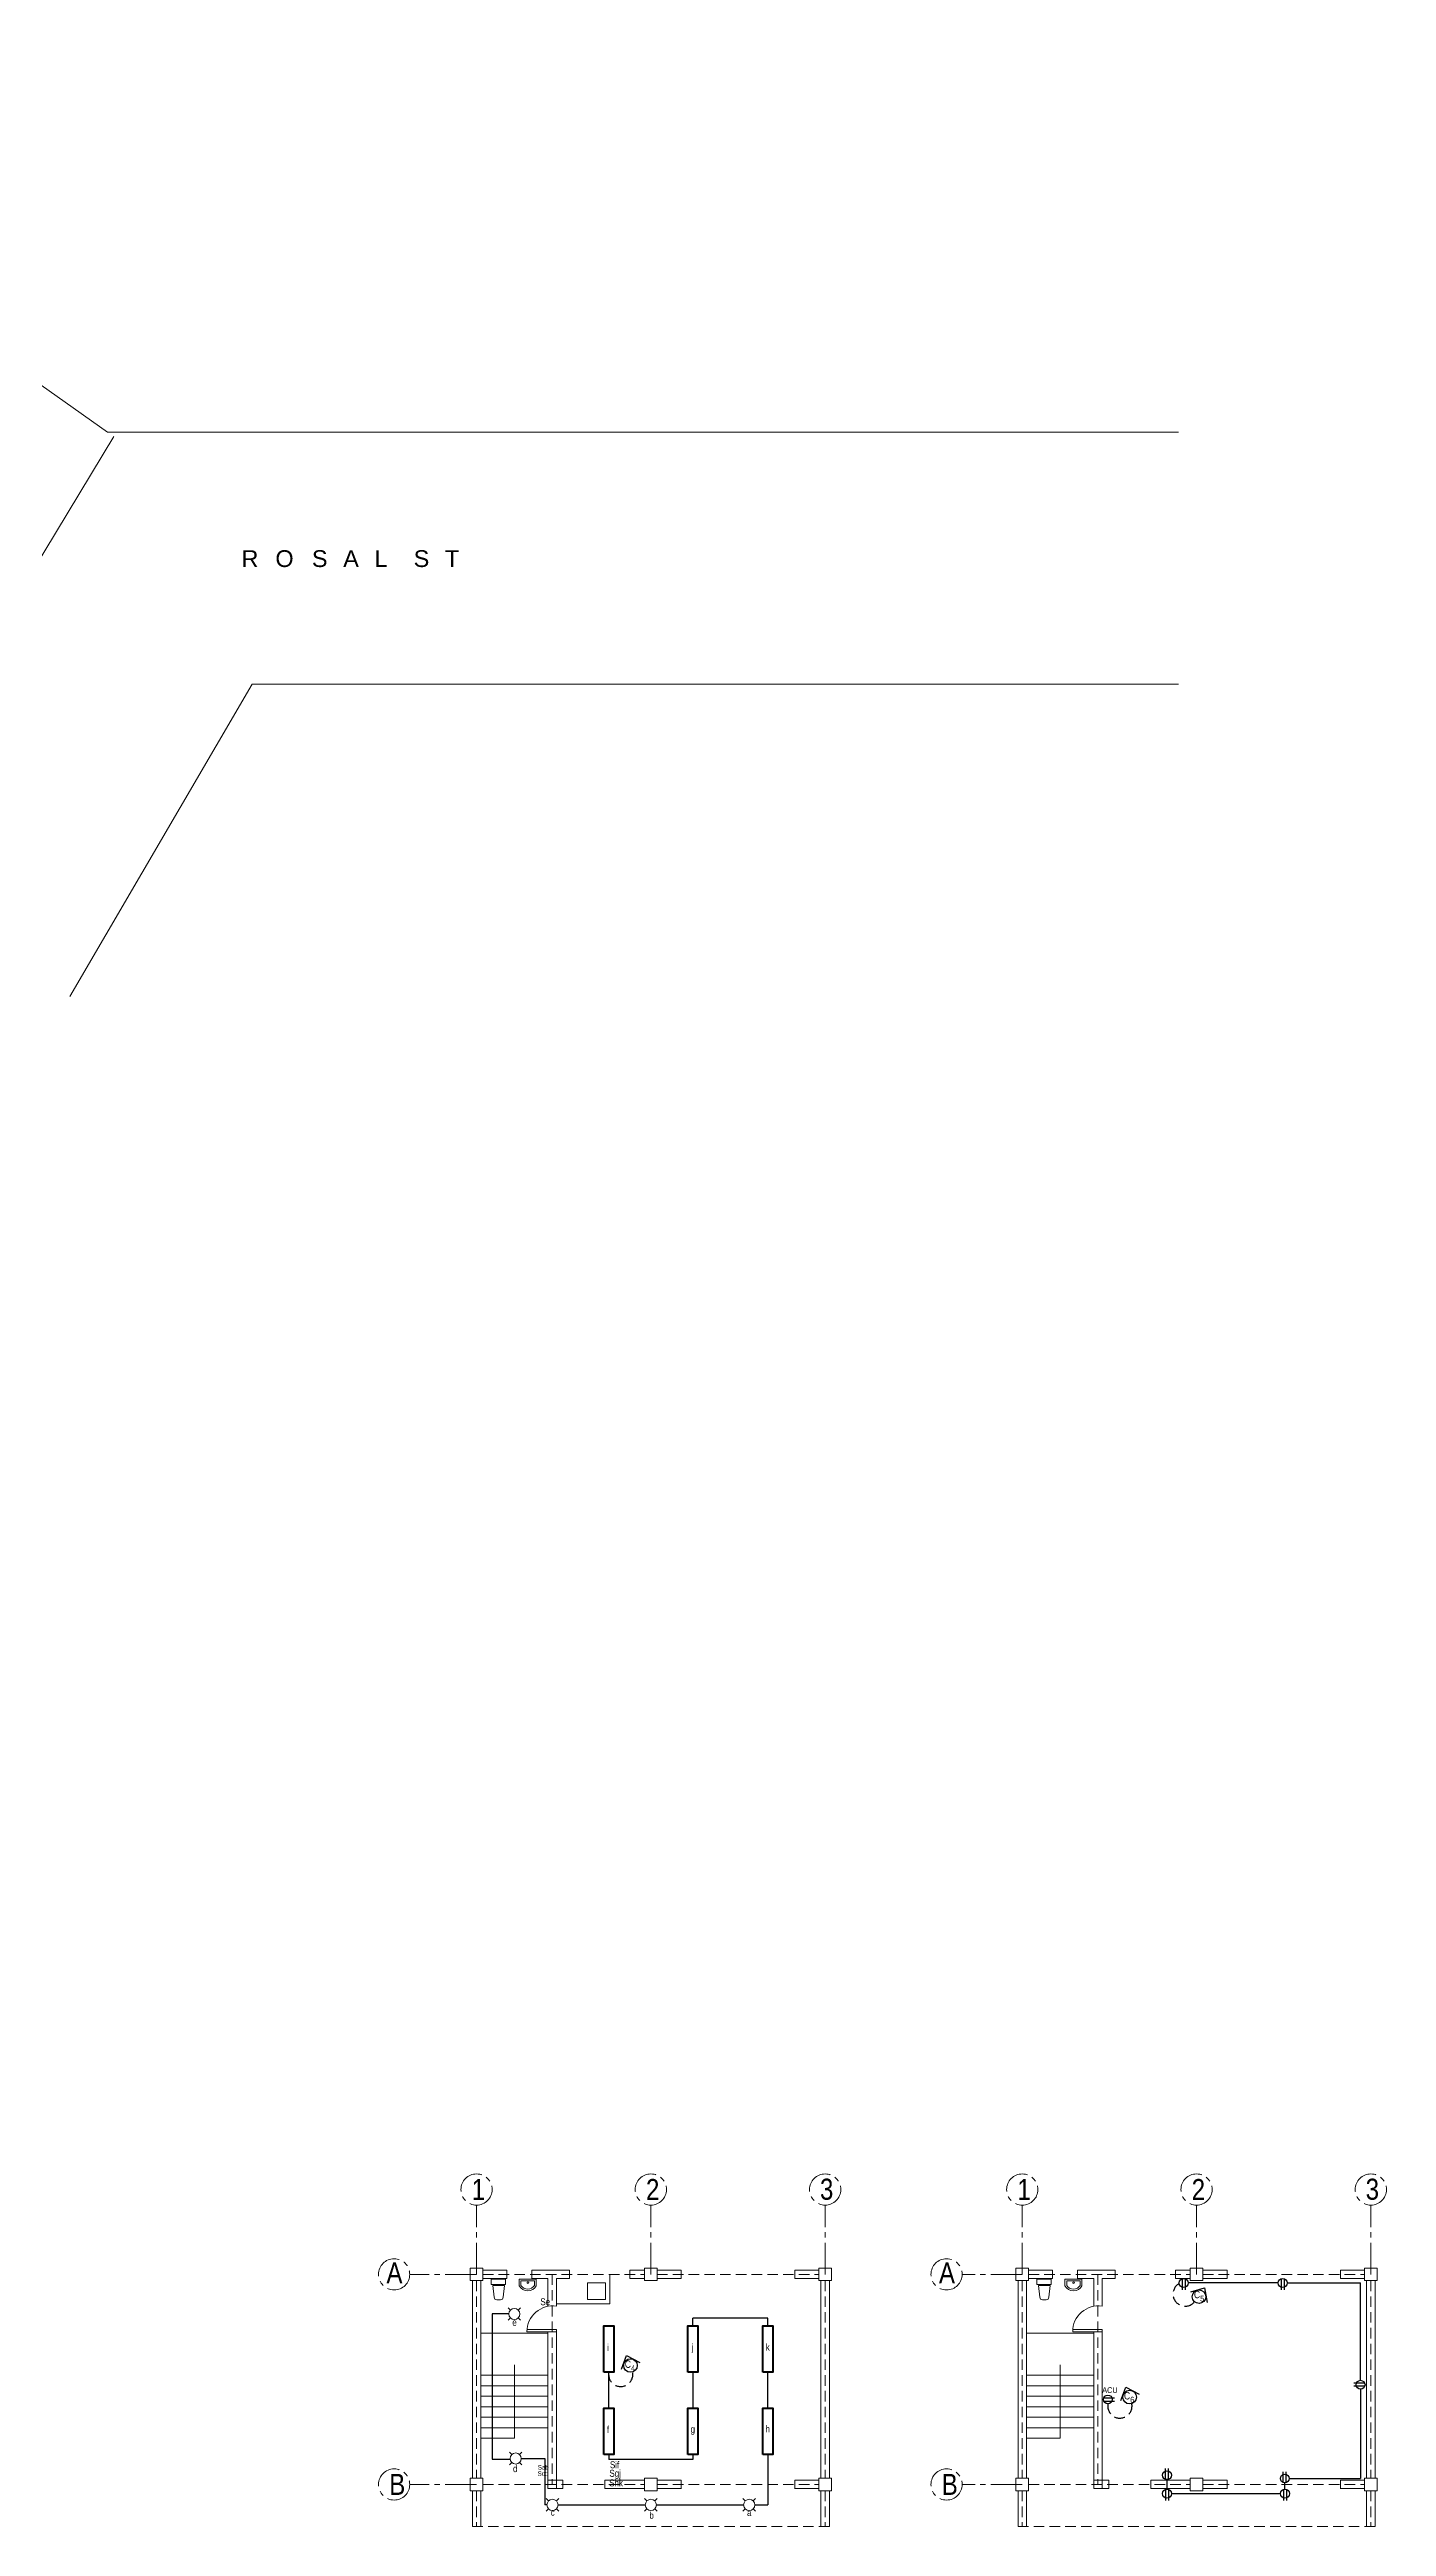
# Model space of a CAD drawing. Header units: metres. Extents: x -460 to 31334, y -1777 to 24987.
# Drawn here: x 323.3 to 355.2, y -901.9 to -843 of the extents above; entities that cross this region are included whole.
import ezdxf

# ---------------------------------------------------------------- set-up
doc = ezdxf.new("R2010")
doc.units = ezdxf.units.M
doc.header["$MEASUREMENT"] = 0
doc.linetypes.add('CENTER2', pattern=[1.125, 0.75, -0.125, 0.125, -0.125])
doc.linetypes.add('DASHED2', pattern=[0.375, 0.25, -0.125])
for name, color, linetype, lineweight in [('.3', 2, 'Continuous', 5), ('Arch_Door', 1, 'Continuous', 18), ('CIRCUIT', 5, 'Continuous', 35), ('LIGHTING', 7, 'Continuous', 20), ('TXT', 3, 'Continuous', 30)]:
    doc.layers.add(name, color=color, linetype=linetype, lineweight=lineweight)
doc.layers.add('01 FURNITURE', color=8, linetype='Continuous')
doc.styles.add('AN100', font='ARIALN.TTF', dxfattribs={"height": 0.25})
doc.styles.add('jan08', font='ARIALN.TTF', dxfattribs={"height": 0.25})
doc.styles.add('scale 75', font='ARIALN.TTF', dxfattribs={"height": 0.125})
doc.styles.get("Standard").update_dxf_attribs({"font": 'arial.ttf'})

# ---------------------------------------------------------------- blocks, each defined once
blk = doc.blocks.new('light')
at = {"layer": 'LIGHTING', "ltscale": 0.08}
for p, q in [((215.884, -493.498), (215.813, -493.427)), ((215.884, -493.735), (215.813, -493.806)), ((216.192, -493.427), (216.121, -493.498)), ((216.192, -493.806), (216.121, -493.735))]:
    blk.add_line(p, q, dxfattribs=at)
blk.add_circle((216.003, -493.616), 0.168, dxfattribs=at)

msp = doc.modelspace()

# ---------------------------------------------------------------- linework, layer by layer
at = {"color": 8, "lineweight": 18}
msp.add_line((318.63676, -862.50189), (324.85879, -852.2044), dxfattribs=at)
for points in [[(304.91276, -852.79385), (311.84272, -842.99714), (324.71399, -852.10197)], [(324.71399, -852.10197), (350.20874, -852.10197)], [(323.81714, -865.52906), (328.15718, -858.10197), (350.20874, -858.10197)]]:
    msp.add_lwpolyline(points, dxfattribs=at)
at = {"color": 18, "lineweight": 13, "true_color": 0x000000}
for points in [[(333.8458, -896.06002), (334.1871, -896.06002), (334.1871, -896.18818), (333.8458, -896.18818)], [(346.83934, -896.06002), (347.18063, -896.06002), (347.18063, -896.18818), (346.83934, -896.18818)]]:
    msp.add_lwpolyline(points, close=True, dxfattribs=at)
for points in [[(333.88641, -896.20885), (334.16055, -896.20885), (334.13, -896.48883, -0.41421356), (334.06891, -896.54992), (333.97805, -896.54992, -0.41421356), (333.91696, -896.48883)], [(346.87994, -896.20885), (347.15409, -896.20885), (347.12354, -896.48883, -0.41421356), (347.06244, -896.54992), (346.97159, -896.54992, -0.41421356), (346.91049, -896.48883)]]:
    msp.add_lwpolyline(points, format="xyb", close=True, dxfattribs=at)
at = {"color": 2}
for points in [[(350.50517, -896.35601), (350.83115, -896.26063), (350.89111, -896.61274)], [(336.9504, -898.1959), (337.06978, -897.87793), (337.38739, -898.04133)], [(348.83519, -898.94763), (348.95457, -898.62966), (349.27218, -898.79306)]]:
    msp.add_lwpolyline(points, dxfattribs=at)
for centre in [(350.69885, -896.475), (337.16182, -898.11242), (349.04662, -898.86415)]:
    msp.add_circle(centre, 0.16173, dxfattribs=at)
at = {"color": 2, "linetype": 'DASHED2'}
for centre, start, end in [((350.36908, -896.41156), 118.7413462, 320.3352037), ((336.93013, -898.32374), 169.9898039, 11.5836615), ((348.81492, -899.07547), 169.9898039, 11.5836615)]:
    msp.add_arc(centre, 0.28941, start, end, dxfattribs=at)
at = {"layer": '01 FURNITURE', "color": 18, "linetype": 'CENTER2', "lineweight": 9, "true_color": 0x000000}
for p, q in [((333.49728, -895.94267), (333.49728, -894.29719)), ((337.64728, -895.94267), (337.64728, -894.29719)), ((341.79728, -895.94267), (341.79728, -894.29719)), ((346.49081, -895.94267), (346.49081, -894.29719)), ((350.64081, -895.94267), (350.64081, -894.29719)), ((354.79081, -895.94267), (354.79081, -894.29719))]:
    msp.add_line(p, q, dxfattribs=at)
at = {"layer": '01 FURNITURE', "color": 18, "lineweight": 13, "true_color": 0x000000}
for p, q in [((333.64728, -895.84267), (334.2145, -895.84267)), ((334.2145, -896.04267), (334.2145, -895.84267)), ((334.8145, -895.84267), (335.71224, -895.84267)), ((334.8145, -896.04267), (334.8145, -895.84267)), ((335.71224, -896.04267), (335.71224, -895.84267)), ((336.66728, -895.94267), (336.66728, -896.64267)), ((337.14618, -895.84267), (337.49728, -895.84267)), ((337.14618, -896.04267), (337.14618, -895.84267)), ((337.79728, -895.84267), (338.37228, -895.84267)), ((338.37228, -896.04267), (338.37228, -895.84267)), ((341.07228, -895.84267), (341.64728, -895.84267)), ((341.07228, -896.04267), (341.07228, -895.84267)), ((346.64081, -895.84267), (347.20803, -895.84267)), ((347.20803, -896.04267), (347.20803, -895.84267)), ((347.80803, -895.84267), (348.70577, -895.84267)), ((347.80803, -896.04267), (347.80803, -895.84267)), ((348.70577, -896.04267), (348.70577, -895.84267)), ((350.13971, -895.84267), (350.49081, -895.84267)), ((350.13971, -896.04267), (350.13971, -895.84267)), ((350.79081, -895.84267), (351.36581, -895.84267)), ((351.36581, -896.04267), (351.36581, -895.84267)), ((354.06581, -895.84267), (354.64081, -895.84267)), ((354.06581, -896.04267), (354.06581, -895.84267)), ((333.39728, -896.09267), (333.39728, -900.79267)), ((333.59728, -896.09267), (333.59728, -900.79267)), ((333.64728, -896.04267), (334.2145, -896.04267)), ((334.5145, -896.05431), (334.9173, -896.05431)), ((334.5145, -896.05431), (334.5145, -896.21543)), ((334.55478, -896.09459), (334.87702, -896.09459)), ((334.55478, -896.09459), (334.55478, -896.20484)), ((334.8145, -896.04267), (335.19728, -896.04267)), ((334.87702, -896.09459), (334.87702, -896.20484)), ((334.9173, -896.05431), (334.9173, -896.21543)), ((335.19728, -896.04267), (335.19728, -896.70368)), ((335.39728, -896.04267), (335.39728, -896.69894)), ((335.39728, -896.04267), (335.71224, -896.04267)), ((336.13728, -896.14267), (336.13728, -896.54267)), ((336.13728, -896.14267), (336.56728, -896.14267)), ((336.13728, -896.54267), (336.56728, -896.54267)), ((336.56728, -896.14267), (336.56728, -896.54267)), ((337.14618, -896.04267), (337.49728, -896.04267)), ((337.79728, -896.04267), (338.37228, -896.04267)), ((341.07228, -896.04267), (341.64728, -896.04267)), ((341.69728, -896.09267), (341.69728, -900.79267)), ((341.89728, -896.09267), (341.89728, -900.79267)), ((346.39081, -896.09267), (346.39081, -900.79267)), ((346.59081, -896.09267), (346.59081, -900.79267)), ((346.64081, -896.04267), (347.20803, -896.04267)), ((347.50803, -896.05431), (347.91083, -896.05431)), ((347.50803, -896.05431), (347.50803, -896.21543)), ((347.54831, -896.09459), (347.87055, -896.09459)), ((347.54831, -896.09459), (347.54831, -896.20484)), ((347.80803, -896.04267), (348.19081, -896.04267)), ((347.87055, -896.09459), (347.87055, -896.20484)), ((347.91083, -896.05431), (347.91083, -896.21543)), ((348.19081, -896.04267), (348.19081, -896.70368)), ((348.39081, -896.04267), (348.39081, -896.69894)), ((348.39081, -896.04267), (348.70577, -896.04267)), ((350.13971, -896.04267), (350.49081, -896.04267)), ((350.79081, -896.04267), (351.36581, -896.04267)), ((354.06581, -896.04267), (354.64081, -896.04267)), ((354.69081, -896.09267), (354.69081, -900.79267)), ((354.89081, -896.09267), (354.89081, -900.79267)), ((335.39728, -896.64267), (336.66728, -896.64267)), ((333.59728, -897.34267), (335.19728, -897.34267)), ((335.39728, -897.30712), (334.69728, -897.30712)), ((335.39728, -897.25712), (334.69842, -897.25712)), ((335.19728, -897.30712), (335.19728, -901.04267)), ((335.39728, -897.25712), (335.39728, -901.04267)), ((346.59081, -897.34267), (348.19081, -897.34267)), ((348.39081, -897.30712), (347.69081, -897.30712)), ((348.39081, -897.25712), (347.69195, -897.25712)), ((348.19081, -897.30712), (348.19081, -901.04267)), ((348.39081, -897.25712), (348.39081, -901.04267)), ((334.39728, -898.09267), (334.39728, -899.84267)), ((347.39081, -898.09267), (347.39081, -899.84267)), ((333.59728, -898.34267), (334.39728, -898.34267)), ((333.59728, -898.59267), (334.39728, -898.59267)), ((333.59728, -898.84267), (334.39728, -898.84267)), ((334.39728, -898.34267), (335.19728, -898.34267)), ((334.39728, -898.59267), (335.19728, -898.59267)), ((334.39728, -898.84267), (335.19728, -898.84267)), ((346.59081, -898.34267), (347.39081, -898.34267)), ((346.59081, -898.59267), (347.39081, -898.59267)), ((346.59081, -898.84267), (347.39081, -898.84267)), ((347.39081, -898.34267), (348.19081, -898.34267)), ((347.39081, -898.59267), (348.19081, -898.59267)), ((347.39081, -898.84267), (348.19081, -898.84267)), ((333.59728, -899.09267), (334.39728, -899.09267)), ((333.59728, -899.34267), (334.39728, -899.34267)), ((334.39728, -899.09267), (335.19728, -899.09267)), ((334.39728, -899.34267), (335.19728, -899.34267)), ((346.59081, -899.09267), (347.39081, -899.09267)), ((346.59081, -899.34267), (347.39081, -899.34267)), ((347.39081, -899.09267), (348.19081, -899.09267)), ((347.39081, -899.34267), (348.19081, -899.34267)), ((333.59728, -899.59267), (334.39728, -899.59267)), ((333.59728, -899.84267), (334.39728, -899.84267)), ((334.39728, -899.59267), (335.19728, -899.59267)), ((346.59081, -899.59267), (347.39081, -899.59267)), ((346.59081, -899.84267), (347.39081, -899.84267)), ((347.39081, -899.59267), (348.19081, -899.59267)), ((333.39728, -901.09267), (333.39728, -901.94267)), ((333.59728, -901.09267), (333.59728, -901.94267)), ((335.19728, -900.84267), (335.55468, -900.84267)), ((335.19728, -901.04267), (335.55468, -901.04267)), ((335.55468, -901.04267), (335.55468, -900.84267)), ((336.55468, -900.84267), (337.49728, -900.84267)), ((336.55468, -900.84267), (336.55468, -901.04267)), ((336.55468, -901.04267), (337.49728, -901.04267)), ((337.79728, -900.84267), (338.37228, -900.84267)), ((337.79728, -901.04267), (338.37228, -901.04267)), ((338.37228, -901.04495), (338.37228, -900.84267)), ((341.07228, -900.84267), (341.64728, -900.84267)), ((341.07228, -901.04495), (341.07228, -900.84267)), ((341.07228, -901.04267), (341.64728, -901.04267)), ((341.69728, -901.09267), (341.69728, -901.94267)), ((341.89728, -901.09267), (341.89728, -901.94267)), ((346.39081, -901.09267), (346.39081, -901.94267)), ((346.59081, -901.09267), (346.59081, -901.94267)), ((348.19081, -900.84267), (348.54821, -900.84267)), ((348.19081, -901.04267), (348.54821, -901.04267)), ((348.54821, -901.04267), (348.54821, -900.84267)), ((349.54821, -900.84267), (350.49081, -900.84267)), ((349.54821, -900.84267), (349.54821, -901.04267)), ((349.54821, -901.04267), (350.49081, -901.04267)), ((350.79081, -900.84267), (351.36581, -900.84267)), ((350.79081, -901.04267), (351.36581, -901.04267)), ((351.36581, -901.04495), (351.36581, -900.84267)), ((354.06581, -900.84267), (354.64081, -900.84267)), ((354.06581, -901.04495), (354.06581, -900.84267)), ((354.06581, -901.04267), (354.64081, -901.04267)), ((354.69081, -901.09267), (354.69081, -901.94267)), ((354.89081, -901.09267), (354.89081, -901.94267))]:
    msp.add_line(p, q, dxfattribs=at)
at = {"layer": '01 FURNITURE', "color": 18, "linetype": 'DASHED2', "lineweight": 13, "true_color": 0x000000}
for p, q in [((333.64728, -895.94267), (337.49728, -895.94267)), ((335.29728, -895.94267), (335.29728, -900.94267)), ((337.79728, -895.94267), (341.64728, -895.94267)), ((346.64081, -895.94267), (350.49081, -895.94267)), ((348.29081, -895.94267), (348.29081, -900.94267)), ((350.79081, -895.94267), (354.64081, -895.94267)), ((333.49728, -896.09267), (333.49728, -900.79267)), ((341.79728, -896.09267), (341.79728, -900.79267)), ((346.49081, -896.09267), (346.49081, -900.79267)), ((354.79081, -896.09267), (354.79081, -900.79267)), ((333.49728, -901.09267), (333.49728, -901.94267)), ((333.64728, -900.94267), (337.49728, -900.94267)), ((337.79728, -900.94267), (341.64728, -900.94267)), ((341.79728, -901.09267), (341.79728, -901.94267)), ((346.49081, -901.09267), (346.49081, -901.94267)), ((346.64081, -900.94267), (350.49081, -900.94267)), ((350.79081, -900.94267), (354.64081, -900.94267)), ((354.79081, -901.09267), (354.79081, -901.94267)), ((333.39728, -901.94267), (341.89728, -901.94267)), ((346.39081, -901.94267), (354.89081, -901.94267))]:
    msp.add_line(p, q, dxfattribs=at)
at = {"layer": '01 FURNITURE', "color": 1, "lineweight": 30}
for p, q in [((352.58665, -896.14804), (350.43952, -896.14804)), ((352.79671, -896.14804), (354.54617, -896.14804)), ((354.54617, -898.46486), (354.54617, -896.14804)), ((340.43215, -896.98785), (338.64482, -896.98785)), ((338.64482, -897.17062), (338.64482, -896.98785)), ((340.43215, -897.17062), (340.43215, -896.98785)), ((336.64513, -899.12478), (336.64513, -898.27344)), ((338.64482, -898.27344), (338.64482, -899.12478)), ((340.43215, -899.12478), (340.43215, -898.27344)), ((354.54617, -898.67491), (354.54617, -900.80115)), ((334.56096, -900.32639), (335.12378, -900.32639)), ((335.12378, -900.32639), (335.12378, -901.4295)), ((336.64513, -900.2276), (336.64513, -900.35021)), ((340.43215, -900.2276), (340.43215, -901.4295)), ((350.04122, -901.16193), (352.6404, -901.16193)), ((352.74543, -901.0569), (352.74543, -900.90606)), ((352.84547, -900.80115), (354.54617, -900.80115)), ((335.17303, -901.4295), (335.12378, -901.4295)), ((335.43752, -901.4295), (337.51503, -901.4295)), ((337.77952, -901.4295), (339.85704, -901.4295)), ((340.12153, -901.4295), (340.43215, -901.4295))]:
    msp.add_line(p, q, dxfattribs=at)
at = {"layer": '01 FURNITURE', "color": 18, "linetype": 'CENTER2', "lineweight": 9, "true_color": 0x000000}
for points in [[(333.49728, -895.94267), (331.90591, -895.94267)], [(346.49081, -895.94267), (345.06065, -895.94267)], [(333.49728, -900.94267), (331.90591, -900.94267)], [(346.49081, -900.94267), (345.06065, -900.94267)]]:
    msp.add_lwpolyline(points, dxfattribs=at)
at = {"layer": '01 FURNITURE', "color": 18, "lineweight": 13, "true_color": 0x000000}
for points in [[(333.34728, -895.79267), (333.64728, -895.79267), (333.64728, -896.09267), (333.34728, -896.09267), (333.34728, -895.79267)], [(337.49728, -895.79267), (337.79728, -895.79267), (337.79728, -896.09267), (337.49728, -896.09267), (337.49728, -895.79267)], [(341.64728, -895.79267), (341.94728, -895.79267), (341.94728, -896.09267), (341.64728, -896.09267), (341.64728, -895.79267)], [(346.34081, -895.79267), (346.64081, -895.79267), (346.64081, -896.09267), (346.34081, -896.09267), (346.34081, -895.79267)], [(350.49081, -895.79267), (350.79081, -895.79267), (350.79081, -896.09267), (350.49081, -896.09267), (350.49081, -895.79267)], [(354.64081, -895.79267), (354.94081, -895.79267), (354.94081, -896.09267), (354.64081, -896.09267), (354.64081, -895.79267)], [(333.34728, -900.79267), (333.64728, -900.79267), (333.64728, -901.09267), (333.34728, -901.09267), (333.34728, -900.79267)], [(337.49728, -900.79267), (337.79728, -900.79267), (337.79728, -901.09267), (337.49728, -901.09267), (337.49728, -900.79267)], [(341.64728, -900.79267), (341.94728, -900.79267), (341.94728, -901.09267), (341.64728, -901.09267), (341.64728, -900.79267)], [(346.34081, -900.79267), (346.64081, -900.79267), (346.64081, -901.09267), (346.34081, -901.09267), (346.34081, -900.79267)], [(350.49081, -900.79267), (350.79081, -900.79267), (350.79081, -901.09267), (350.49081, -901.09267), (350.49081, -900.79267)], [(354.64081, -900.79267), (354.94081, -900.79267), (354.94081, -901.09267), (354.64081, -901.09267), (354.64081, -900.79267)]]:
    msp.add_lwpolyline(points, dxfattribs=at)
at = {"layer": '01 FURNITURE', "color": 1, "lineweight": 30}
for points in [[(334.26369, -896.88573), (333.86945, -896.88573), (333.86945, -900.33791), (334.29698, -900.33791)], [(338.64482, -900.2276), (338.64482, -900.35021), (336.64513, -900.35021)], [(349.93619, -900.82844), (349.93619, -901.0569)]]:
    msp.add_lwpolyline(points, dxfattribs=at)
at = {"layer": '01 FURNITURE', "color": 4, "lineweight": 40}
for points in [[(336.52773, -898.27344), (336.52773, -897.17062), (336.76252, -897.17062), (336.76252, -898.27344)], [(338.52742, -898.27344), (338.52742, -897.17062), (338.76221, -897.17062), (338.76221, -898.27344)], [(340.31476, -898.27344), (340.31476, -897.17062), (340.54955, -897.17062), (340.54955, -898.27344)], [(336.52773, -900.2276), (336.52773, -899.12478), (336.76252, -899.12478), (336.76252, -900.2276)], [(338.52742, -900.2276), (338.52742, -899.12478), (338.76221, -899.12478), (338.76221, -900.2276)], [(340.31476, -900.2276), (340.31476, -899.12478), (340.54955, -899.12478), (340.54955, -900.2276)]]:
    msp.add_lwpolyline(points, close=True, dxfattribs=at)
at = {"layer": '01 FURNITURE', "color": 18, "linetype": 'CENTER2', "lineweight": 9, "true_color": 0x000000}
for centre in [(333.49728, -893.92527), (337.64728, -893.92527), (341.79728, -893.92527), (346.49081, -893.92527), (350.64081, -893.92527), (354.79081, -893.92527), (331.53399, -895.94267), (344.68873, -895.94267), (331.53399, -900.94267), (344.68873, -900.94267)]:
    msp.add_circle(centre, 0.37192, dxfattribs=at)
at = {"layer": '01 FURNITURE', "color": 18, "lineweight": 13, "true_color": 0x000000}
for centre in [(334.71892, -896.1392), (347.71245, -896.1392)]:
    msp.add_circle(centre, 0.02001, dxfattribs=at)
for centre, radius, start, end in [((334.7159, -896.10802), 0.22825, 208.0724869, 331.9275131), ((334.7159, -896.10802), 0.18797, 211.0027191, 328.9972809), ((347.70943, -896.10802), 0.22825, 208.0724869, 331.9275131), ((347.70943, -896.10802), 0.18797, 211.0027191, 328.9972809), ((335.31166, -897.30732), 0.61438, 81.989301, 179.9812969), ((348.30519, -897.30732), 0.61438, 81.989301, 179.9812969), ((335.63253, -900.86173), 0.92235, 358.815878, 1.184122), ((348.62606, -900.86173), 0.92235, 358.815878, 1.184122)]:
    msp.add_arc(centre, radius, start, end, dxfattribs=at)
at = {"layer": 'CIRCUIT', "color": 3, "lineweight": 30}
for p, q in [((350.29759, -896.04971), (350.29759, -896.30852)), ((350.3714, -896.04971), (350.3714, -896.30852)), ((352.65478, -896.04971), (352.65478, -896.30852)), ((352.72859, -896.04971), (352.72859, -896.30852)), ((348.43159, -898.88323), (348.6904, -898.88323)), ((354.6445, -898.53298), (354.38569, -898.53298)), ((354.6445, -898.60679), (354.38569, -898.60679)), ((348.43159, -898.95704), (348.6904, -898.95704)), ((349.89929, -900.82174), (349.89929, -900.56293)), ((349.9731, -900.82174), (349.9731, -900.56293)), ((352.70353, -900.89948), (352.70353, -900.64067)), ((352.77734, -900.89948), (352.77734, -900.64067)), ((349.89929, -901.06359), (349.89929, -901.3224)), ((349.9731, -901.06359), (349.9731, -901.3224)), ((352.70853, -901.06359), (352.70853, -901.3224)), ((352.78234, -901.06359), (352.78234, -901.3224))]:
    msp.add_line(p, q, dxfattribs=at)
for centre in [(350.33449, -896.14804), (352.69168, -896.14804), (348.52992, -898.92013), (354.54617, -898.56988), (349.93619, -900.72341), (349.93619, -901.16193), (352.74044, -900.80115), (352.74543, -901.16193)]:
    msp.add_circle(centre, 0.10503, dxfattribs=at)

# ---------------------------------------------------------------- block references
at = {"layer": '.3', "color": 1, "xscale": 0.7888074039379345, "yscale": 0.7888074039379345, "zscale": 0.7888074039379345}
for p in [(164.01127, -507.51738), (164.04405, -510.95804), (164.92061, -512.06115), (167.26261, -512.06115), (169.60462, -512.06115)]:
    msp.add_blockref('light', p, dxfattribs=at)

# ---------------------------------------------------------------- texts
at = {"insert": (327.90067, -854.91172), "char_height": 0.4, "attachment_point": 1}
msp.add_mtext_dynamic_manual_height_columns('{\\T2;ROSAL ST}', width=8.9726882, gutter_width=1, heights=[0], dxfattribs=at)
at = {"layer": 'Arch_Door', "color": 3, "style": 'scale 75'}
for s, height, p in [('Se', 0.165772, (335.01662, -896.67821)), ('e', 0.16577, (334.34902, -897.16862)), ('i', 0.16577, (336.6087, -897.76445)), ('j', 0.16577, (338.62303, -897.76019)), ('k', 0.16577, (340.38349, -897.75758)), ('f', 0.16577, (336.59846, -899.71676)), ('g', 0.16577, (338.59396, -899.71137)), ('h', 0.16577, (340.37775, -899.70571)), ('d', 0.16577, (334.36578, -900.64961)), ('Scd', 0.107646, (334.95025, -900.73538)), ('Sab', 0.107646, (334.95465, -900.58974)), ('Sgj', 0.165772, (336.66057, -900.76018)), ('Sif', 0.165772, (336.67317, -900.55718)), ('Shk', 0.165772, (336.65523, -900.98938)), ('c', 0.15796, (335.26644, -901.68647)), ('b', 0.15796, (337.61674, -901.75784)), ('a', 0.15796, (339.93898, -901.69362))]:
    msp.add_text(s, height=height, dxfattribs=at).set_placement(p)
at = {"layer": 'Arch_Door', "color": 5, "linetype": 'Continuous', "char_height": 0.5, "width": 0.1151731, "attachment_point": 1, "style": 'AN100'}
for s, insert in [('{\\C3;1}', (333.38163, -893.67434)), ('{\\C3;2}', (337.53163, -893.67434)), ('{\\C3;3}', (341.67398, -893.66669)), ('{\\C3;1}', (346.37516, -893.67434)), ('{\\C3;2}', (350.52516, -893.67434)), ('{\\C3;3}', (354.66751, -893.66669)), ('{\\C3;A}', (331.35176, -895.65962)), ('{\\C3;A}', (344.5065, -895.65962)), ('{\\C3;B}', (331.41835, -900.69174)), ('{\\C3;B}', (344.57308, -900.69174))]:
    msp.add_mtext(s, dxfattribs=dict(at, insert=insert))
at = {"layer": 'TXT', "color": 2, "style": 'jan08'}
for s, height, p in [('C', 0.17637, (350.57843, -896.51131)), ('5', 0.13928, (350.72501, -896.58862)), ('C', 0.17637, (337.02778, -898.16806)), ('4', 0.13928, (337.17435, -898.24538)), ('ACU', 0.139284, (348.39423, -898.76736)), ('C', 0.17637, (348.91257, -898.91979)), ('6', 0.13928, (349.05915, -898.9971))]:
    msp.add_text(s, height=height, dxfattribs=at).set_placement(p)

doc.saveas('drawing.dxf')
